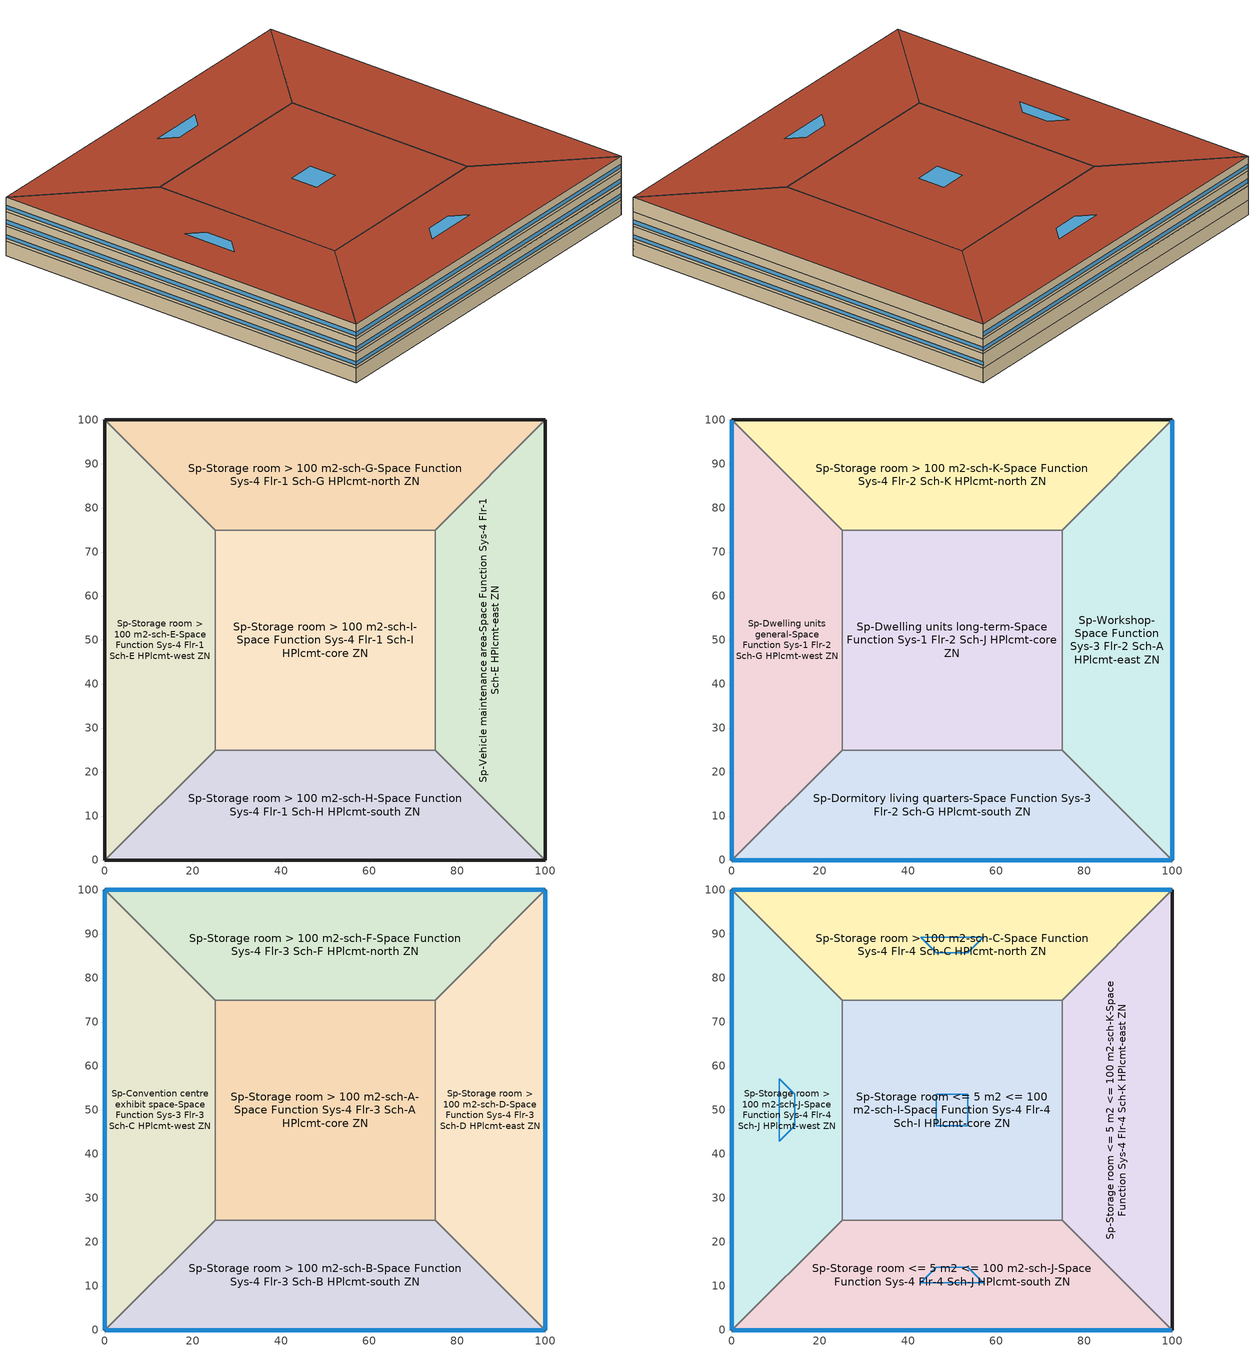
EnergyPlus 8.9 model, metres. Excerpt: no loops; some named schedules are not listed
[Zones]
Sp-Storage room > 100 m2-sch-E-Space Function Sys-4 Flr-1 Sch-E HPlcmt-west ZN
 floor ground (BTAP-Grnd-Floor-Mass:U-0.757): 0,0 0,100 25,75 25,25 z0
 wall ground (BTAP-Grnd-Wall-Mass:U-0.284): 0,100 0,0 z0:3.8
 wall to Sp-Storage room > 100 m2-sch-G-Space Function Sys-4 Flr-1 Sch-G HPlcmt-north ZN (BTAP-Int-Wall): 25,75 0,100 z0:3.8
 wall to Sp-Storage room > 100 m2-sch-I-Space Function Sys-4 Flr-1 Sch-I HPlcmt-core ZN (BTAP-Int-Wall): 25,25 25,75 z0:3.8
 wall to Sp-Storage room > 100 m2-sch-H-Space Function Sys-4 Flr-1 Sch-H HPlcmt-south ZN (BTAP-Int-Wall): 0,0 25,25 z0:3.8
Sp-Storage room > 100 m2-sch-G-Space Function Sys-4 Flr-1 Sch-G HPlcmt-north ZN
 floor ground (BTAP-Grnd-Floor-Mass:U-0.757): 0,100 100,100 75,75 25,75 z0
 wall to Sp-Storage room > 100 m2-sch-I-Space Function Sys-4 Flr-1 Sch-I HPlcmt-core ZN (BTAP-Int-Wall): 25,75 75,75 z0:3.8
 wall ground (BTAP-Grnd-Wall-Mass:U-0.284): 100,100 0,100 z0:3.8
 wall to Sp-Vehicle maintenance area-Space Function Sys-4 Flr-1 Sch-E HPlcmt-east ZN (BTAP-Int-Wall): 75,75 100,100 z0:3.8
Sp-Storage room > 100 m2-sch-H-Space Function Sys-4 Flr-1 Sch-H HPlcmt-south ZN
 floor ground (BTAP-Grnd-Floor-Mass:U-0.757): 100,0 0,0 25,25 75,25 z0
 wall ground (BTAP-Grnd-Wall-Mass:U-0.284): 0,0 100,0 z0:3.8
 wall to Sp-Storage room > 100 m2-sch-I-Space Function Sys-4 Flr-1 Sch-I HPlcmt-core ZN (BTAP-Int-Wall): 75,25 25,25 z0:3.8
 wall to Sp-Vehicle maintenance area-Space Function Sys-4 Flr-1 Sch-E HPlcmt-east ZN (BTAP-Int-Wall): 100,0 75,25 z0:3.8
Sp-Storage room > 100 m2-sch-I-Space Function Sys-4 Flr-1 Sch-I HPlcmt-core ZN
 floor ground (BTAP-Grnd-Floor-Mass:U-0.757): 25,25 25,75 75,75 75,25 z0
 wall to Sp-Vehicle maintenance area-Space Function Sys-4 Flr-1 Sch-E HPlcmt-east ZN (BTAP-Int-Wall): 75,25 75,75 z0:3.8
Sp-Vehicle maintenance area-Space Function Sys-4 Flr-1 Sch-E HPlcmt-east ZN
 floor ground (BTAP-Grnd-Floor-Mass:U-0.757): 100,100 100,0 75,25 75,75 z0
 wall ground (BTAP-Grnd-Wall-Mass:U-0.284): 100,0 100,100 z0:3.8
Sp-Dormitory living quarters-Space Function Sys-3 Flr-2 Sch-G HPlcmt-south ZN
 floor to Sp-Storage room > 100 m2-sch-H-Space Function Sys-4 Flr-1 Sch-H HPlcmt-south ZN (BTAP-Int-Floor): 100,0 0,0 25,25 75,25 z3.8
 wall outside (BTAP-Ext-Wall-Mass:U-0.21): 0,0 100,0 z3.8:7.6
 wall to Sp-Dwelling units general-Space Function Sys-1 Flr-2 Sch-G HPlcmt-west ZN (BTAP-Int-Wall): 25,25 0,0 z3.8:7.6
 wall to Sp-Dwelling units long-term-Space Function Sys-1 Flr-2 Sch-J HPlcmt-core ZN (BTAP-Int-Wall): 75,25 25,25 z3.8:7.6
 wall to Sp-Workshop-Space Function Sys-3 Flr-2 Sch-A HPlcmt-east ZN (BTAP-Int-Wall): 100,0 75,25 z3.8:7.6
 window (BTAP-Ext-FixedWindow:U=0.190 SHGC=0.600): 0.03,0 99.97,0 z4.56:5.51
Sp-Dwelling units general-Space Function Sys-1 Flr-2 Sch-G HPlcmt-west ZN
 floor to Sp-Storage room > 100 m2-sch-E-Space Function Sys-4 Flr-1 Sch-E HPlcmt-west ZN (BTAP-Int-Floor): 0,0 0,100 25,75 25,25 z3.8
 wall outside (BTAP-Ext-Wall-Mass:U-0.21): 0,100 0,0 z3.8:7.6
 wall to Sp-Storage room > 100 m2-sch-K-Space Function Sys-4 Flr-2 Sch-K HPlcmt-north ZN (BTAP-Int-Wall): 25,75 0,100 z3.8:7.6
 wall to Sp-Dwelling units long-term-Space Function Sys-1 Flr-2 Sch-J HPlcmt-core ZN (BTAP-Int-Wall): 25,25 25,75 z3.8:7.6
 window (BTAP-Ext-FixedWindow:U=0.190 SHGC=0.600): 0,99.97 0,0.03 z4.56:5.51
Sp-Dwelling units long-term-Space Function Sys-1 Flr-2 Sch-J HPlcmt-core ZN
 floor to Sp-Storage room > 100 m2-sch-I-Space Function Sys-4 Flr-1 Sch-I HPlcmt-core ZN (BTAP-Int-Floor): 25,25 25,75 75,75 75,25 z3.8
 wall to Sp-Storage room > 100 m2-sch-K-Space Function Sys-4 Flr-2 Sch-K HPlcmt-north ZN (BTAP-Int-Wall): 75,75 25,75 z3.8:7.6
 wall to Sp-Workshop-Space Function Sys-3 Flr-2 Sch-A HPlcmt-east ZN (BTAP-Int-Wall): 75,25 75,75 z3.8:7.6
Sp-Storage room > 100 m2-sch-K-Space Function Sys-4 Flr-2 Sch-K HPlcmt-north ZN
 floor to Sp-Storage room > 100 m2-sch-G-Space Function Sys-4 Flr-1 Sch-G HPlcmt-north ZN (BTAP-Int-Floor): 0,100 100,100 75,75 25,75 z3.8
 wall outside (BTAP-Ext-Wall-Mass:U-0.21): 100,100 0,100 z3.8:7.6
 wall to Sp-Workshop-Space Function Sys-3 Flr-2 Sch-A HPlcmt-east ZN (BTAP-Int-Wall): 75,75 100,100 z3.8:7.6
Sp-Workshop-Space Function Sys-3 Flr-2 Sch-A HPlcmt-east ZN
 floor to Sp-Vehicle maintenance area-Space Function Sys-4 Flr-1 Sch-E HPlcmt-east ZN (BTAP-Int-Floor): 100,100 100,0 75,25 75,75 z3.8
 wall outside (BTAP-Ext-Wall-Mass:U-0.21): 100,0 100,100 z3.8:7.6
 window (BTAP-Ext-FixedWindow:U=0.190 SHGC=0.600): 100,0.03 100,99.97 z4.56:5.51
Sp-Convention centre exhibit space-Space Function Sys-3 Flr-3 Sch-C HPlcmt-west ZN
 floor to Sp-Dwelling units general-Space Function Sys-1 Flr-2 Sch-G HPlcmt-west ZN (BTAP-Int-Floor): 0,0 0,100 25,75 25,25 z7.6
 wall outside (BTAP-Ext-Wall-Mass:U-0.21): 0,100 0,0 z7.6:11.4
 wall to Sp-Storage room > 100 m2-sch-F-Space Function Sys-4 Flr-3 Sch-F HPlcmt-north ZN (BTAP-Int-Wall): 25,75 0,100 z7.6:11.4
 wall to Sp-Storage room > 100 m2-sch-A-Space Function Sys-4 Flr-3 Sch-A HPlcmt-core ZN (BTAP-Int-Wall): 25,25 25,75 z7.6:11.4
 wall to Sp-Storage room > 100 m2-sch-B-Space Function Sys-4 Flr-3 Sch-B HPlcmt-south ZN (BTAP-Int-Wall): 0,0 25,25 z7.6:11.4
 window (BTAP-Ext-FixedWindow:U=0.190 SHGC=0.600): 0,99.97 0,0.03 z8.36:9.31
Sp-Storage room > 100 m2-sch-A-Space Function Sys-4 Flr-3 Sch-A HPlcmt-core ZN
 floor to Sp-Dwelling units long-term-Space Function Sys-1 Flr-2 Sch-J HPlcmt-core ZN (BTAP-Int-Floor): 25,25 25,75 75,75 75,25 z7.6
 wall to Sp-Storage room > 100 m2-sch-F-Space Function Sys-4 Flr-3 Sch-F HPlcmt-north ZN (BTAP-Int-Wall): 75,75 25,75 z7.6:11.4
 wall to Sp-Storage room > 100 m2-sch-D-Space Function Sys-4 Flr-3 Sch-D HPlcmt-east ZN (BTAP-Int-Wall): 75,25 75,75 z7.6:11.4
 wall to Sp-Storage room > 100 m2-sch-B-Space Function Sys-4 Flr-3 Sch-B HPlcmt-south ZN (BTAP-Int-Wall): 25,25 75,25 z7.6:11.4
Sp-Storage room > 100 m2-sch-B-Space Function Sys-4 Flr-3 Sch-B HPlcmt-south ZN
 floor to Sp-Dormitory living quarters-Space Function Sys-3 Flr-2 Sch-G HPlcmt-south ZN (BTAP-Int-Floor): 100,0 0,0 25,25 75,25 z7.6
 wall outside (BTAP-Ext-Wall-Mass:U-0.21): 0,0 100,0 z7.6:11.4
 wall to Sp-Storage room > 100 m2-sch-D-Space Function Sys-4 Flr-3 Sch-D HPlcmt-east ZN (BTAP-Int-Wall): 100,0 75,25 z7.6:11.4
 window (BTAP-Ext-FixedWindow:U=0.190 SHGC=0.600): 0.03,0 99.97,0 z8.36:9.31
Sp-Storage room > 100 m2-sch-D-Space Function Sys-4 Flr-3 Sch-D HPlcmt-east ZN
 floor to Sp-Workshop-Space Function Sys-3 Flr-2 Sch-A HPlcmt-east ZN (BTAP-Int-Floor): 100,100 100,0 75,25 75,75 z7.6
 wall outside (BTAP-Ext-Wall-Mass:U-0.21): 100,0 100,100 z7.6:11.4
 wall to Sp-Storage room > 100 m2-sch-F-Space Function Sys-4 Flr-3 Sch-F HPlcmt-north ZN (BTAP-Int-Wall): 100,100 75,75 z7.6:11.4
 window (BTAP-Ext-FixedWindow:U=0.190 SHGC=0.600): 100,0.03 100,99.97 z8.36:9.31
Sp-Storage room > 100 m2-sch-F-Space Function Sys-4 Flr-3 Sch-F HPlcmt-north ZN
 floor to Sp-Storage room > 100 m2-sch-K-Space Function Sys-4 Flr-2 Sch-K HPlcmt-north ZN (BTAP-Int-Floor): 0,100 100,100 75,75 25,75 z7.6
 wall outside (BTAP-Ext-Wall-Mass:U-0.21): 100,100 0,100 z7.6:11.4
 window (BTAP-Ext-FixedWindow:U=0.190 SHGC=0.600): 99.97,100 0.03,100 z8.36:9.31
Sp-Storage room <= 5 m2 <= 100 m2-sch-I-Space Function Sys-4 Flr-4 Sch-I HPlcmt-core ZN
 floor to Sp-Storage room > 100 m2-sch-A-Space Function Sys-4 Flr-3 Sch-A HPlcmt-core ZN (BTAP-Int-Floor): 25,25 25,75 75,75 75,25 z11.4
 wall to Sp-Storage room > 100 m2-sch-J-Space Function Sys-4 Flr-4 Sch-J HPlcmt-west ZN (BTAP-Int-Wall): 25,75 25,25 z11.4:15.2
 wall to Sp-Storage room > 100 m2-sch-C-Space Function Sys-4 Flr-4 Sch-C HPlcmt-north ZN (BTAP-Int-Wall): 75,75 25,75 z11.4:15.2
 wall to Sp-Storage room <= 5 m2 <= 100 m2-sch-K-Space Function Sys-4 Flr-4 Sch-K HPlcmt-east ZN (BTAP-Int-Wall): 75,25 75,75 z11.4:15.2
 wall to Sp-Storage room <= 5 m2 <= 100 m2-sch-J-Space Function Sys-4 Flr-4 Sch-J HPlcmt-south ZN (BTAP-Int-Wall): 25,25 75,25 z11.4:15.2
 roof outside (BTAP-Ext-Roof-Metal:U-0.138): 75,25 75,75 25,75 25,25 z15.2
 skylight (BTAP-Ext-Skylights:U=0.190 SHGC=0.600): 53.54,46.46 53.54,53.54 46.46,53.54 46.46,46.46 z15.2
Sp-Storage room <= 5 m2 <= 100 m2-sch-J-Space Function Sys-4 Flr-4 Sch-J HPlcmt-south ZN
 floor to Sp-Storage room > 100 m2-sch-B-Space Function Sys-4 Flr-3 Sch-B HPlcmt-south ZN (BTAP-Int-Floor): 100,0 0,0 25,25 75,25 z11.4
 wall outside (BTAP-Ext-Wall-Mass:U-0.21): 0,0 100,0 z11.4:15.2
 wall to Sp-Storage room > 100 m2-sch-J-Space Function Sys-4 Flr-4 Sch-J HPlcmt-west ZN (BTAP-Int-Wall): 25,25 0,0 z11.4:15.2
 wall to Sp-Storage room <= 5 m2 <= 100 m2-sch-K-Space Function Sys-4 Flr-4 Sch-K HPlcmt-east ZN (BTAP-Int-Wall): 100,0 75,25 z11.4:15.2
 window (BTAP-Ext-FixedWindow:U=0.190 SHGC=0.600): 0.03,0 99.97,0 z12.16:13.11
 roof outside (BTAP-Ext-Roof-Metal:U-0.138): 75,25 25,25 0,0 100,0 z15.2
 skylight (BTAP-Ext-Skylights:U=0.190 SHGC=0.600): 53.54,14.27 46.46,14.27 42.93,10.73 57.07,10.73 z15.2
Sp-Storage room <= 5 m2 <= 100 m2-sch-K-Space Function Sys-4 Flr-4 Sch-K HPlcmt-east ZN
 floor to Sp-Storage room > 100 m2-sch-D-Space Function Sys-4 Flr-3 Sch-D HPlcmt-east ZN (BTAP-Int-Floor): 100,100 100,0 75,25 75,75 z11.4
 wall outside (BTAP-Ext-Wall-Mass:U-0.21): 100,0 100,100 z11.4:15.2
 wall to Sp-Storage room > 100 m2-sch-C-Space Function Sys-4 Flr-4 Sch-C HPlcmt-north ZN (BTAP-Int-Wall): 100,100 75,75 z11.4:15.2
 roof outside (BTAP-Ext-Roof-Metal:U-0.138): 75,75 75,25 100,0 100,100 z15.2
Sp-Storage room > 100 m2-sch-C-Space Function Sys-4 Flr-4 Sch-C HPlcmt-north ZN
 floor to Sp-Storage room > 100 m2-sch-F-Space Function Sys-4 Flr-3 Sch-F HPlcmt-north ZN (BTAP-Int-Floor): 0,100 100,100 75,75 25,75 z11.4
 wall outside (BTAP-Ext-Wall-Mass:U-0.21): 100,100 0,100 z11.4:15.2
 wall to Sp-Storage room > 100 m2-sch-J-Space Function Sys-4 Flr-4 Sch-J HPlcmt-west ZN (BTAP-Int-Wall): 0,100 25,75 z11.4:15.2
 window (BTAP-Ext-FixedWindow:U=0.190 SHGC=0.600): 99.97,100 0.03,100 z12.16:13.11
 roof outside (BTAP-Ext-Roof-Metal:U-0.138): 25,75 75,75 100,100 0,100 z15.2
 skylight (BTAP-Ext-Skylights:U=0.190 SHGC=0.600): 46.46,85.73 53.54,85.73 57.07,89.27 42.93,89.27 z15.2
Sp-Storage room > 100 m2-sch-J-Space Function Sys-4 Flr-4 Sch-J HPlcmt-west ZN
 floor to Sp-Convention centre exhibit space-Space Function Sys-3 Flr-3 Sch-C HPlcmt-west ZN (BTAP-Int-Floor): 0,0 0,100 25,75 25,25 z11.4
 wall outside (BTAP-Ext-Wall-Mass:U-0.21): 0,100 0,0 z11.4:15.2
 window (BTAP-Ext-FixedWindow:U=0.190 SHGC=0.600): 0,99.97 0,0.03 z12.16:13.11
 roof outside (BTAP-Ext-Roof-Metal:U-0.138): 25,25 25,75 0,100 0,0 z15.2
 skylight (BTAP-Ext-Skylights:U=0.190 SHGC=0.600): 14.27,46.46 14.27,53.54 10.73,57.07 10.73,42.93 z15.2
[Building]
Building 1
[Site:Location]
Fort McMurray AP_AB_CAN: Latitude {deg}=56.653; Longitude {deg}=-111.223; Time Zone {hr}=-7; Elevation {m}=369.1
[Site:GroundTemperature:BuildingSurface]
19.527, 19.502, 19.536, 19.598, 20.002, 21.64, 22.225, 22.375, 21.449, 20.121, 19.802, 19.633
[Site:WaterMainsTemperature]
Calculation Method=Correlation; Annual Average Outdoor Air Temperature {C}=1.875; Maximum Difference In Monthly Average Outdoor Air Temperatures {deltaC}=34.4
[SizingPeriod:DesignDay] Day of Month=21; Dry-Bulb Temperature Range Modifier Type=DefaultMultipliers; Humidity Condition Type=Wetbulb; Barometric Pressure {Pa}=96969; Rain Indicator=No; Snow Indicator=No; Daylight Saving Time Indicator=No
Name | Month | Day Type | Maximum Dry-Bulb Temperature {C} | Daily Dry-Bulb Temperature Range {deltaC} | Wetbulb or DewPoint at Maximum Dry-Bulb {C} | Wind Speed {m/s} | Wind Direction {deg} | Solar Model Indicator | ASHRAE Clear Sky Optical Depth for Beam Irradiance (taub) | ASHRAE Clear Sky Optical Depth for Diffuse Irradiance (taud) | Sky Clearness
Fort McMurray AP Ann Clg .4% Condns DB=>MWB | 7 | SummerDesignDay | 28.9 | 12.4 | 17.8 | 3.7 | 250 | ASHRAETau | 0.377 | 2.403
Fort McMurray AP Ann Htg 99.6% Condns DB | 1 | WinterDesignDay | -36.2 | 0 | -36.2 | 1 | 90 | ASHRAEClearSky |  |  | 0
[Material] Thermal Absorptance=0.9
Name | Roughness | Thickness {m} | Conductivity {W/m-K} | Density {kg/m3} | Specific Heat {J/kg-K} | Solar Absorptance | Visible Absorptance
1/2IN Gypsum 1 | Smooth | 0.0127 | 0.16 | 784.9 | 830 | 0.4 | 0.4
100mm Normalweight concrete floor 1 | MediumSmooth | 0.1016 | 2.31 | 2322 | 832 | 0.7 | 0.7
1IN Stucco 1 | Smooth | 0.0253 | 0.6918 | 1858 | 837 | 0.7 | 0.92
6 in. Normalweight Concrete Floor 1; 6 in. Normalweight Concrete Floor 2 | MediumRough | 0.1524 | 2.31 | 2322 | 832 | 0.7 | 0.7
8IN CONCRETE HW RefBldg 1 | Rough | 0.2032 | 1.311 | 2240 | 836.8 | 0.7 | 0.7
G01 13mm gypsum board 1 | Smooth | 0.0127 | 0.16 | 800 | 1090 | 0.7 | 0.5
Metal Roof Surface 1 | Smooth | 0.0008 | 45.28 | 7824 | 500 | 0.7 | 0.7
[Material:NoMass] Roughness=Smooth; Thermal Absorptance=0.9; Solar Absorptance=0.7
Name | Thermal Resistance {m2-K/W} | Visible Absorptance
Typical Carpet Pad | 0.21648 | 0.8
Typical Carpet Pad 2 | 1.25503 | 0.8
Typical Carpet Pad 3 | 3.45515 | 0.8
Typical Insulation 2 | 4.49096 | 0.7
Typical Insulation 3 | 7.24636 | 0.7
[WindowMaterial:SimpleGlazingSystem]
SimpleGlazing:U=0.190 SHGC=0.600: U-Factor {W/m2-K}=1.9; Solar Heat Gain Coefficient=0.6; Visible Transmittance=0.21
[Construction]
BTAP-Ext-FixedWindow:U=0.190 SHGC=0.600; BTAP-Ext-Skylights:U=0.190 SHGC=0.600: SimpleGlazing:U=0.190 SHGC=0.600
BTAP-Ext-Roof-Metal:U-0.138: Metal Roof Surface 1, Typical Insulation 3
BTAP-Ext-Wall-Mass:U-0.21: 1IN Stucco 1, 8IN CONCRETE HW RefBldg 1, Typical Insulation 2, 1/2IN Gypsum 1
BTAP-Grnd-Floor-Mass:U-0.757: 6 in. Normalweight Concrete Floor 1, Typical Carpet Pad 2
BTAP-Grnd-Wall-Mass:U-0.284: 6 in. Normalweight Concrete Floor 2, Typical Carpet Pad 3
BTAP-Int-Floor: 100mm Normalweight concrete floor 1, Typical Carpet Pad
BTAP-Int-Wall: G01 13mm gypsum board 1, G01 13mm gypsum board 1
[Zone]
Sp-Convention centre exhibit space-Space Function Sys-3 Flr-3 Sch-C HPlcmt-west ZN; Sp-Dormitory living quarters-Space Function Sys-3 Flr-2 Sch-G HPlcmt-south ZN; Sp-Dwelling units general-Space Function Sys-1 Flr-2 Sch-G HPlcmt-west ZN; Sp-Dwelling units long-term-Space Function Sys-1 Flr-2 Sch-J HPlcmt-core ZN; Sp-Storage room <= 5 m2 <= 100 m2-sch-I-Space Function Sys-4 Flr-4 Sch-I HPlcmt-core ZN; Sp-Storage room <= 5 m2 <= 100 m2-sch-J-Space Function Sys-4 Flr-4 Sch-J HPlcmt-south ZN; Sp-Storage room <= 5 m2 <= 100 m2-sch-K-Space Function Sys-4 Flr-4 Sch-K HPlcmt-east ZN; Sp-Storage room > 100 m2-sch-A-Space Function Sys-4 Flr-3 Sch-A HPlcmt-core ZN; Sp-Storage room > 100 m2-sch-B-Space Function Sys-4 Flr-3 Sch-B HPlcmt-south ZN; Sp-Storage room > 100 m2-sch-C-Space Function Sys-4 Flr-4 Sch-C HPlcmt-north ZN; Sp-Storage room > 100 m2-sch-D-Space Function Sys-4 Flr-3 Sch-D HPlcmt-east ZN; Sp-Storage room > 100 m2-sch-E-Space Function Sys-4 Flr-1 Sch-E HPlcmt-west ZN; Sp-Storage room > 100 m2-sch-F-Space Function Sys-4 Flr-3 Sch-F HPlcmt-north ZN; Sp-Storage room > 100 m2-sch-G-Space Function Sys-4 Flr-1 Sch-G HPlcmt-north ZN; Sp-Storage room > 100 m2-sch-H-Space Function Sys-4 Flr-1 Sch-H HPlcmt-south ZN; Sp-Storage room > 100 m2-sch-I-Space Function Sys-4 Flr-1 Sch-I HPlcmt-core ZN; Sp-Storage room > 100 m2-sch-J-Space Function Sys-4 Flr-4 Sch-J HPlcmt-west ZN; Sp-Storage room > 100 m2-sch-K-Space Function Sys-4 Flr-2 Sch-K HPlcmt-north ZN; Sp-Vehicle maintenance area-Space Function Sys-4 Flr-1 Sch-E HPlcmt-east ZN; Sp-Workshop-Space Function Sys-3 Flr-2 Sch-A HPlcmt-east ZN
[ZoneInfiltration:DesignFlowRate] Schedule=Always On Discrete; Design Flow Rate Calculation Method=Flow/ExteriorArea; Flow per Exterior Surface Area {m3/s-m2}=0.00025; Constant Term Coefficient=0; Temperature Term Coefficient=0; Velocity Term Coefficient=0.224; Velocity Squared Term Coefficient=0
Name | Zone or ZoneList
Convention centre exhibit space-Space Function Infiltration | Sp-Convention centre exhibit space-Space Function Sys-3 Flr-3 Sch-C HPlcmt-west ZN
Dormitory living quarters-Space Function Infiltration | Sp-Dormitory living quarters-Space Function Sys-3 Flr-2 Sch-G HPlcmt-south ZN
Dwelling units general-Space Function Infiltration | Sp-Dwelling units general-Space Function Sys-1 Flr-2 Sch-G HPlcmt-west ZN
Storage room <= 5 m2 <= 100 m2-sch-I-Space Function Infiltration | Sp-Storage room <= 5 m2 <= 100 m2-sch-I-Space Function Sys-4 Flr-4 Sch-I HPlcmt-core ZN
Storage room <= 5 m2 <= 100 m2-sch-J-Space Function Infiltration | Sp-Storage room <= 5 m2 <= 100 m2-sch-J-Space Function Sys-4 Flr-4 Sch-J HPlcmt-south ZN
Storage room <= 5 m2 <= 100 m2-sch-K-Space Function Infiltration | Sp-Storage room <= 5 m2 <= 100 m2-sch-K-Space Function Sys-4 Flr-4 Sch-K HPlcmt-east ZN
Storage room > 100 m2-sch-B-Space Function Infiltration | Sp-Storage room > 100 m2-sch-B-Space Function Sys-4 Flr-3 Sch-B HPlcmt-south ZN
Storage room > 100 m2-sch-C-Space Function Infiltration | Sp-Storage room > 100 m2-sch-C-Space Function Sys-4 Flr-4 Sch-C HPlcmt-north ZN
Storage room > 100 m2-sch-D-Space Function Infiltration | Sp-Storage room > 100 m2-sch-D-Space Function Sys-4 Flr-3 Sch-D HPlcmt-east ZN
Storage room > 100 m2-sch-F-Space Function Infiltration | Sp-Storage room > 100 m2-sch-F-Space Function Sys-4 Flr-3 Sch-F HPlcmt-north ZN
Storage room > 100 m2-sch-J-Space Function Infiltration | Sp-Storage room > 100 m2-sch-J-Space Function Sys-4 Flr-4 Sch-J HPlcmt-west ZN
Storage room > 100 m2-sch-K-Space Function Infiltration | Sp-Storage room > 100 m2-sch-K-Space Function Sys-4 Flr-2 Sch-K HPlcmt-north ZN
Workshop-Space Function Infiltration | Sp-Workshop-Space Function Sys-3 Flr-2 Sch-A HPlcmt-east ZN
[AvailabilityManager:NightCycle] Applicability Schedule=Always On Discrete; Control Type=CycleOnAny; Thermostat Tolerance {deltaC}=1; Cycling Run Time Control Type=FixedRunTime; Cycling Run Time {s}=3600
Name | Fan Schedule
Availability Manager Night Cycle 1 | Sys_1_Make-up air unit Occ Sch
Availability Manager Night Cycle 2 | Sys_3_PSZ Sp-Convention centre exhibit space-Space Function Sys-3 Flr-3 Sch-C HPlcmt-west ZN Occ Sch
Availability Manager Night Cycle 3 | Sys_3_PSZ Sp-Dormitory living quarters-Space Function Sys-3 Flr-2 Sch-G HPlcmt-south ZN Occ Sch
Availability Manager Night Cycle 4 | Sys_3_PSZ Sp-Workshop-Space Function Sys-3 Flr-2 Sch-A HPlcmt-east ZN Occ Sch
Availability Manager Night Cycle 5 | Sys_4_PSZ_Sp-Storage room <= 5 m2 <= 100 m2-sch-I-Space Function Sys-4 Flr-4 Sch-I HPlcmt-core ZN Occ Sch
Availability Manager Night Cycle 6 | Sys_4_PSZ_Sp-Storage room <= 5 m2 <= 100 m2-sch-J-Space Function Sys-4 Flr-4 Sch-J HPlcmt-south ZN Occ Sch
Availability Manager Night Cycle 7 | Sys_4_PSZ_Sp-Storage room <= 5 m2 <= 100 m2-sch-K-Space Function Sys-4 Flr-4 Sch-K HPlcmt-east ZN Occ Sch
Availability Manager Night Cycle 8 | Sys_4_PSZ_Sp-Storage room > 100 m2-sch-A-Space Function Sys-4 Flr-3 Sch-A HPlcmt-core ZN Occ Sch
Availability Manager Night Cycle 9 | Sys_4_PSZ_Sp-Storage room > 100 m2-sch-B-Space Function Sys-4 Flr-3 Sch-B HPlcmt-south ZN Occ Sch
Availability Manager Night Cycle 10 | Sys_4_PSZ_Sp-Storage room > 100 m2-sch-C-Space Function Sys-4 Flr-4 Sch-C HPlcmt-north ZN Occ Sch
Availability Manager Night Cycle 11 | Sys_4_PSZ_Sp-Storage room > 100 m2-sch-D-Space Function Sys-4 Flr-3 Sch-D HPlcmt-east ZN Occ Sch
Availability Manager Night Cycle 12 | Sys_4_PSZ_Sp-Storage room > 100 m2-sch-E-Space Function Sys-4 Flr-1 Sch-E HPlcmt-west ZN Occ Sch
Availability Manager Night Cycle 13 | Sys_4_PSZ_Sp-Storage room > 100 m2-sch-F-Space Function Sys-4 Flr-3 Sch-F HPlcmt-north ZN Occ Sch
Availability Manager Night Cycle 14 | Sys_4_PSZ_Sp-Storage room > 100 m2-sch-G-Space Function Sys-4 Flr-1 Sch-G HPlcmt-north ZN Occ Sch
Availability Manager Night Cycle 15 | Sys_4_PSZ_Sp-Storage room > 100 m2-sch-H-Space Function Sys-4 Flr-1 Sch-H HPlcmt-south ZN Occ Sch
Availability Manager Night Cycle 16 | Sys_4_PSZ_Sp-Storage room > 100 m2-sch-I-Space Function Sys-4 Flr-1 Sch-I HPlcmt-core ZN Occ Sch
Availability Manager Night Cycle 17 | Sys_4_PSZ_Sp-Storage room > 100 m2-sch-J-Space Function Sys-4 Flr-4 Sch-J HPlcmt-west ZN Occ Sch
Availability Manager Night Cycle 18 | Sys_4_PSZ_Sp-Storage room > 100 m2-sch-K-Space Function Sys-4 Flr-2 Sch-K HPlcmt-north ZN Occ Sch
Availability Manager Night Cycle 19 | Sys_4_PSZ_Sp-Vehicle maintenance area-Space Function Sys-4 Flr-1 Sch-E HPlcmt-east ZN Occ Sch
[AvailabilityManager:Scheduled] Schedule=Always On Discrete
Air Loop HVAC Outdoor Air System 1 Availability Manager; Air Loop HVAC Outdoor Air System 4 Availability Manager; Air Loop HVAC Outdoor Air System 2 Availability Manager; Air Loop HVAC Outdoor Air System 3 Availability Manager; Air Loop HVAC Outdoor Air System 18 Availability Manager; Air Loop HVAC Outdoor Air System 17 Availability Manager; Air Loop HVAC Outdoor Air System 19 Availability Manager; Air Loop HVAC Outdoor Air System 11 Availability Manager; Air Loop HVAC Outdoor Air System 12 Availability Manager; Air Loop HVAC Outdoor Air System 15 Availability Manager; Air Loop HVAC Outdoor Air System 13 Availability Manager; Air Loop HVAC Outdoor Air System 8 Availability Manager; Air Loop HVAC Outdoor Air System 14 Availability Manager; Air Loop HVAC Outdoor Air System 5 Availability Manager; Air Loop HVAC Outdoor Air System 9 Availability Manager; Air Loop HVAC Outdoor Air System 6 Availability Manager; Air Loop HVAC Outdoor Air System 16 Availability Manager; Air Loop HVAC Outdoor Air System 10 Availability Manager; Air Loop HVAC Outdoor Air System 7 Availability Manager
[Schedule:Week:Daily]
Sys_3_PSZ Sp-Convention centre exhibit space-Space Function Sys-3 Flr-3 Sch-C HPlcmt-west ZN Occ Sch Week Rule - Jan1-Dec31: Sys_3_PSZ Sp-Convention centre exhibit space-Space Function Sys-3 Flr-3 Sch-C HPlcmt-west ZN Occ Sch Sunday, Sys_3_PSZ Sp-Convention centre exhibit space-Space Function Sys-3 Flr-3 Sch-C HPlcmt-west ZN Occ Sch Monday, Sys_3_PSZ Sp-Convention centre exhibit space-Space Function Sys-3 Flr-3 Sch-C HPlcmt-west ZN Occ Sch Tuesday, Sys_3_PSZ Sp-Convention centre exhibit space-Space Function Sys-3 Flr-3 Sch-C HPlcmt-west ZN Occ Sch Wednesday, Sys_3_PSZ Sp-Convention centre exhibit space-Space Function Sys-3 Flr-3 Sch-C HPlcmt-west ZN Occ Sch Thursday, Sys_3_PSZ Sp-Convention centre exhibit space-Space Function Sys-3 Flr-3 Sch-C HPlcmt-west ZN Occ Sch Friday, Sys_3_PSZ Sp-Convention centre exhibit space-Space Function Sys-3 Flr-3 Sch-C HPlcmt-west ZN Occ Sch Saturday, Sys_3_PSZ Sp-Convention centre exhibit space-Space Function Sys-3 Flr-3 Sch-C HPlcmt-west ZN Occ Sch Default, Sys_3_PSZ Sp-Convention centre exhibit space-Space Function Sys-3 Flr-3 Sch-C HPlcmt-west ZN Occ Sch Summer Design Day, Sys_3_PSZ Sp-Convention centre exhibit space-Space Function Sys-3 Flr-3 Sch-C HPlcmt-west ZN Occ Sch Winter Design Day, Sys_3_PSZ Sp-Convention centre exhibit space-Space Function Sys-3 Flr-3 Sch-C HPlcmt-west ZN Occ Sch Default, Sys_3_PSZ Sp-Convention centre exhibit space-Space Function Sys-3 Flr-3 Sch-C HPlcmt-west ZN Occ Sch Default
Sys_3_PSZ Sp-Dormitory living quarters-Space Function Sys-3 Flr-2 Sch-G HPlcmt-south ZN Occ Sch Week Rule - Jan1-Dec31: Sys_3_PSZ Sp-Dormitory living quarters-Space Function Sys-3 Flr-2 Sch-G HPlcmt-south ZN Occ Sch Sunday, Sys_3_PSZ Sp-Dormitory living quarters-Space Function Sys-3 Flr-2 Sch-G HPlcmt-south ZN Occ Sch Monday, Sys_3_PSZ Sp-Dormitory living quarters-Space Function Sys-3 Flr-2 Sch-G HPlcmt-south ZN Occ Sch Tuesday, Sys_3_PSZ Sp-Dormitory living quarters-Space Function Sys-3 Flr-2 Sch-G HPlcmt-south ZN Occ Sch Wednesday, Sys_3_PSZ Sp-Dormitory living quarters-Space Function Sys-3 Flr-2 Sch-G HPlcmt-south ZN Occ Sch Thursday, Sys_3_PSZ Sp-Dormitory living quarters-Space Function Sys-3 Flr-2 Sch-G HPlcmt-south ZN Occ Sch Friday, Sys_3_PSZ Sp-Dormitory living quarters-Space Function Sys-3 Flr-2 Sch-G HPlcmt-south ZN Occ Sch Saturday, Sys_3_PSZ Sp-Dormitory living quarters-Space Function Sys-3 Flr-2 Sch-G HPlcmt-south ZN Occ Sch Default, Sys_3_PSZ Sp-Dormitory living quarters-Space Function Sys-3 Flr-2 Sch-G HPlcmt-south ZN Occ Sch Summer Design Day, Sys_3_PSZ Sp-Dormitory living quarters-Space Function Sys-3 Flr-2 Sch-G HPlcmt-south ZN Occ Sch Winter Design Day, Sys_3_PSZ Sp-Dormitory living quarters-Space Function Sys-3 Flr-2 Sch-G HPlcmt-south ZN Occ Sch Default, Sys_3_PSZ Sp-Dormitory living quarters-Space Function Sys-3 Flr-2 Sch-G HPlcmt-south ZN Occ Sch Default
Sys_1_Make-up air unit Occ Sch Week Rule - Jan1-Dec31: Sys_1_Make-up air unit Occ Sch Sunday, Sys_1_Make-up air unit Occ Sch Monday, Sys_1_Make-up air unit Occ Sch Tuesday, Sys_1_Make-up air unit Occ Sch Wednesday, Sys_1_Make-up air unit Occ Sch Thursday, Sys_1_Make-up air unit Occ Sch Friday, Sys_1_Make-up air unit Occ Sch Saturday, Sys_1_Make-up air unit Occ Sch Default, Sys_1_Make-up air unit Occ Sch Summer Design Day, Sys_1_Make-up air unit Occ Sch Winter Design Day, Sys_1_Make-up air unit Occ Sch Default, Sys_1_Make-up air unit Occ Sch Default
Sys_4_PSZ_Sp-Storage room <= 5 m2 <= 100 m2-sch-I-Space Function Sys-4 Flr-4 Sch-I HPlcmt-core ZN Occ Sch Week Rule - Jan1-Dec31: Sys_4_PSZ_Sp-Storage room <= 5 m2 <= 100 m2-sch-I-Space Function Sys-4 Flr-4 Sch-I HPlcmt-core ZN Occ Sch Sunday, Sys_4_PSZ_Sp-Storage room <= 5 m2 <= 100 m2-sch-I-Space Function Sys-4 Flr-4 Sch-I HPlcmt-core ZN Occ Sch Monday, Sys_4_PSZ_Sp-Storage room <= 5 m2 <= 100 m2-sch-I-Space Function Sys-4 Flr-4 Sch-I HPlcmt-core ZN Occ Sch Tuesday, Sys_4_PSZ_Sp-Storage room <= 5 m2 <= 100 m2-sch-I-Space Function Sys-4 Flr-4 Sch-I HPlcmt-core ZN Occ Sch Wednesday, Sys_4_PSZ_Sp-Storage room <= 5 m2 <= 100 m2-sch-I-Space Function Sys-4 Flr-4 Sch-I HPlcmt-core ZN Occ Sch Thursday, Sys_4_PSZ_Sp-Storage room <= 5 m2 <= 100 m2-sch-I-Space Function Sys-4 Flr-4 Sch-I HPlcmt-core ZN Occ Sch Friday, Sys_4_PSZ_Sp-Storage room <= 5 m2 <= 100 m2-sch-I-Space Function Sys-4 Flr-4 Sch-I HPlcmt-core ZN Occ Sch Saturday, Sys_4_PSZ_Sp-Storage room <= 5 m2 <= 100 m2-sch-I-Space Function Sys-4 Flr-4 Sch-I HPlcmt-core ZN Occ Sch Default, Sys_4_PSZ_Sp-Storage room <= 5 m2 <= 100 m2-sch-I-Space Function Sys-4 Flr-4 Sch-I HPlcmt-core ZN Occ Sch Summer Design Day, Sys_4_PSZ_Sp-Storage room <= 5 m2 <= 100 m2-sch-I-Space Function Sys-4 Flr-4 Sch-I HPlcmt-core ZN Occ Sch Winter Design Day, Sys_4_PSZ_Sp-Storage room <= 5 m2 <= 100 m2-sch-I-Space Function Sys-4 Flr-4 Sch-I HPlcmt-core ZN Occ Sch Default, Sys_4_PSZ_Sp-Storage room <= 5 m2 <= 100 m2-sch-I-Space Function Sys-4 Flr-4 Sch-I HPlcmt-core ZN Occ Sch Default
Sys_4_PSZ_Sp-Storage room <= 5 m2 <= 100 m2-sch-J-Space Function Sys-4 Flr-4 Sch-J HPlcmt-south ZN Occ Sch Week Rule - Jan1-Dec31: Sys_4_PSZ_Sp-Storage room <= 5 m2 <= 100 m2-sch-J-Space Function Sys-4 Flr-4 Sch-J HPlcmt-south ZN Occ Sch Sunday, Sys_4_PSZ_Sp-Storage room <= 5 m2 <= 100 m2-sch-J-Space Function Sys-4 Flr-4 Sch-J HPlcmt-south ZN Occ Sch Monday, Sys_4_PSZ_Sp-Storage room <= 5 m2 <= 100 m2-sch-J-Space Function Sys-4 Flr-4 Sch-J HPlcmt-south ZN Occ Sch Tuesday, Sys_4_PSZ_Sp-Storage room <= 5 m2 <= 100 m2-sch-J-Space Function Sys-4 Flr-4 Sch-J HPlcmt-south ZN Occ Sch Wednesday, Sys_4_PSZ_Sp-Storage room <= 5 m2 <= 100 m2-sch-J-Space Function Sys-4 Flr-4 Sch-J HPlcmt-south ZN Occ Sch Thursday, Sys_4_PSZ_Sp-Storage room <= 5 m2 <= 100 m2-sch-J-Space Function Sys-4 Flr-4 Sch-J HPlcmt-south ZN Occ Sch Friday, Sys_4_PSZ_Sp-Storage room <= 5 m2 <= 100 m2-sch-J-Space Function Sys-4 Flr-4 Sch-J HPlcmt-south ZN Occ Sch Saturday, Sys_4_PSZ_Sp-Storage room <= 5 m2 <= 100 m2-sch-J-Space Function Sys-4 Flr-4 Sch-J HPlcmt-south ZN Occ Sch Default, Sys_4_PSZ_Sp-Storage room <= 5 m2 <= 100 m2-sch-J-Space Function Sys-4 Flr-4 Sch-J HPlcmt-south ZN Occ Sch Summer Design Day, Sys_4_PSZ_Sp-Storage room <= 5 m2 <= 100 m2-sch-J-Space Function Sys-4 Flr-4 Sch-J HPlcmt-south ZN Occ Sch Winter Design Day, Sys_4_PSZ_Sp-Storage room <= 5 m2 <= 100 m2-sch-J-Space Function Sys-4 Flr-4 Sch-J HPlcmt-south ZN Occ Sch Default, Sys_4_PSZ_Sp-Storage room <= 5 m2 <= 100 m2-sch-J-Space Function Sys-4 Flr-4 Sch-J HPlcmt-south ZN Occ Sch Default
Sys_4_PSZ_Sp-Storage room <= 5 m2 <= 100 m2-sch-K-Space Function Sys-4 Flr-4 Sch-K HPlcmt-east ZN Occ Sch Week Rule - Jan1-Dec31: Sys_4_PSZ_Sp-Storage room <= 5 m2 <= 100 m2-sch-K-Space Function Sys-4 Flr-4 Sch-K HPlcmt-east ZN Occ Sch Sunday, Sys_4_PSZ_Sp-Storage room <= 5 m2 <= 100 m2-sch-K-Space Function Sys-4 Flr-4 Sch-K HPlcmt-east ZN Occ Sch Monday, Sys_4_PSZ_Sp-Storage room <= 5 m2 <= 100 m2-sch-K-Space Function Sys-4 Flr-4 Sch-K HPlcmt-east ZN Occ Sch Tuesday, Sys_4_PSZ_Sp-Storage room <= 5 m2 <= 100 m2-sch-K-Space Function Sys-4 Flr-4 Sch-K HPlcmt-east ZN Occ Sch Wednesday, Sys_4_PSZ_Sp-Storage room <= 5 m2 <= 100 m2-sch-K-Space Function Sys-4 Flr-4 Sch-K HPlcmt-east ZN Occ Sch Thursday, Sys_4_PSZ_Sp-Storage room <= 5 m2 <= 100 m2-sch-K-Space Function Sys-4 Flr-4 Sch-K HPlcmt-east ZN Occ Sch Friday, Sys_4_PSZ_Sp-Storage room <= 5 m2 <= 100 m2-sch-K-Space Function Sys-4 Flr-4 Sch-K HPlcmt-east ZN Occ Sch Saturday, Sys_4_PSZ_Sp-Storage room <= 5 m2 <= 100 m2-sch-K-Space Function Sys-4 Flr-4 Sch-K HPlcmt-east ZN Occ Sch Default, Sys_4_PSZ_Sp-Storage room <= 5 m2 <= 100 m2-sch-K-Space Function Sys-4 Flr-4 Sch-K HPlcmt-east ZN Occ Sch Summer Design Day, Sys_4_PSZ_Sp-Storage room <= 5 m2 <= 100 m2-sch-K-Space Function Sys-4 Flr-4 Sch-K HPlcmt-east ZN Occ Sch Winter Design Day, Sys_4_PSZ_Sp-Storage room <= 5 m2 <= 100 m2-sch-K-Space Function Sys-4 Flr-4 Sch-K HPlcmt-east ZN Occ Sch Default, Sys_4_PSZ_Sp-Storage room <= 5 m2 <= 100 m2-sch-K-Space Function Sys-4 Flr-4 Sch-K HPlcmt-east ZN Occ Sch Default
Sys_4_PSZ_Sp-Storage room > 100 m2-sch-A-Space Function Sys-4 Flr-3 Sch-A HPlcmt-core ZN Occ Sch Week Rule - Jan1-Dec31: Sys_4_PSZ_Sp-Storage room > 100 m2-sch-A-Space Function Sys-4 Flr-3 Sch-A HPlcmt-core ZN Occ Sch Sunday, Sys_4_PSZ_Sp-Storage room > 100 m2-sch-A-Space Function Sys-4 Flr-3 Sch-A HPlcmt-core ZN Occ Sch Monday, Sys_4_PSZ_Sp-Storage room > 100 m2-sch-A-Space Function Sys-4 Flr-3 Sch-A HPlcmt-core ZN Occ Sch Tuesday, Sys_4_PSZ_Sp-Storage room > 100 m2-sch-A-Space Function Sys-4 Flr-3 Sch-A HPlcmt-core ZN Occ Sch Wednesday, Sys_4_PSZ_Sp-Storage room > 100 m2-sch-A-Space Function Sys-4 Flr-3 Sch-A HPlcmt-core ZN Occ Sch Thursday, Sys_4_PSZ_Sp-Storage room > 100 m2-sch-A-Space Function Sys-4 Flr-3 Sch-A HPlcmt-core ZN Occ Sch Friday, Sys_4_PSZ_Sp-Storage room > 100 m2-sch-A-Space Function Sys-4 Flr-3 Sch-A HPlcmt-core ZN Occ Sch Saturday, Sys_4_PSZ_Sp-Storage room > 100 m2-sch-A-Space Function Sys-4 Flr-3 Sch-A HPlcmt-core ZN Occ Sch Default, Sys_4_PSZ_Sp-Storage room > 100 m2-sch-A-Space Function Sys-4 Flr-3 Sch-A HPlcmt-core ZN Occ Sch Summer Design Day, Sys_4_PSZ_Sp-Storage room > 100 m2-sch-A-Space Function Sys-4 Flr-3 Sch-A HPlcmt-core ZN Occ Sch Winter Design Day, Sys_4_PSZ_Sp-Storage room > 100 m2-sch-A-Space Function Sys-4 Flr-3 Sch-A HPlcmt-core ZN Occ Sch Default, Sys_4_PSZ_Sp-Storage room > 100 m2-sch-A-Space Function Sys-4 Flr-3 Sch-A HPlcmt-core ZN Occ Sch Default
Sys_4_PSZ_Sp-Storage room > 100 m2-sch-B-Space Function Sys-4 Flr-3 Sch-B HPlcmt-south ZN Occ Sch Week Rule - Jan1-Dec31: Sys_4_PSZ_Sp-Storage room > 100 m2-sch-B-Space Function Sys-4 Flr-3 Sch-B HPlcmt-south ZN Occ Sch Sunday, Sys_4_PSZ_Sp-Storage room > 100 m2-sch-B-Space Function Sys-4 Flr-3 Sch-B HPlcmt-south ZN Occ Sch Monday, Sys_4_PSZ_Sp-Storage room > 100 m2-sch-B-Space Function Sys-4 Flr-3 Sch-B HPlcmt-south ZN Occ Sch Tuesday, Sys_4_PSZ_Sp-Storage room > 100 m2-sch-B-Space Function Sys-4 Flr-3 Sch-B HPlcmt-south ZN Occ Sch Wednesday, Sys_4_PSZ_Sp-Storage room > 100 m2-sch-B-Space Function Sys-4 Flr-3 Sch-B HPlcmt-south ZN Occ Sch Thursday, Sys_4_PSZ_Sp-Storage room > 100 m2-sch-B-Space Function Sys-4 Flr-3 Sch-B HPlcmt-south ZN Occ Sch Friday, Sys_4_PSZ_Sp-Storage room > 100 m2-sch-B-Space Function Sys-4 Flr-3 Sch-B HPlcmt-south ZN Occ Sch Saturday, Sys_4_PSZ_Sp-Storage room > 100 m2-sch-B-Space Function Sys-4 Flr-3 Sch-B HPlcmt-south ZN Occ Sch Default, Sys_4_PSZ_Sp-Storage room > 100 m2-sch-B-Space Function Sys-4 Flr-3 Sch-B HPlcmt-south ZN Occ Sch Summer Design Day, Sys_4_PSZ_Sp-Storage room > 100 m2-sch-B-Space Function Sys-4 Flr-3 Sch-B HPlcmt-south ZN Occ Sch Winter Design Day, Sys_4_PSZ_Sp-Storage room > 100 m2-sch-B-Space Function Sys-4 Flr-3 Sch-B HPlcmt-south ZN Occ Sch Default, Sys_4_PSZ_Sp-Storage room > 100 m2-sch-B-Space Function Sys-4 Flr-3 Sch-B HPlcmt-south ZN Occ Sch Default
Sys_4_PSZ_Sp-Storage room > 100 m2-sch-C-Space Function Sys-4 Flr-4 Sch-C HPlcmt-north ZN Occ Sch Week Rule - Jan1-Dec31: Sys_4_PSZ_Sp-Storage room > 100 m2-sch-C-Space Function Sys-4 Flr-4 Sch-C HPlcmt-north ZN Occ Sch Sunday, Sys_4_PSZ_Sp-Storage room > 100 m2-sch-C-Space Function Sys-4 Flr-4 Sch-C HPlcmt-north ZN Occ Sch Monday, Sys_4_PSZ_Sp-Storage room > 100 m2-sch-C-Space Function Sys-4 Flr-4 Sch-C HPlcmt-north ZN Occ Sch Tuesday, Sys_4_PSZ_Sp-Storage room > 100 m2-sch-C-Space Function Sys-4 Flr-4 Sch-C HPlcmt-north ZN Occ Sch Wednesday, Sys_4_PSZ_Sp-Storage room > 100 m2-sch-C-Space Function Sys-4 Flr-4 Sch-C HPlcmt-north ZN Occ Sch Thursday, Sys_4_PSZ_Sp-Storage room > 100 m2-sch-C-Space Function Sys-4 Flr-4 Sch-C HPlcmt-north ZN Occ Sch Friday, Sys_4_PSZ_Sp-Storage room > 100 m2-sch-C-Space Function Sys-4 Flr-4 Sch-C HPlcmt-north ZN Occ Sch Saturday, Sys_4_PSZ_Sp-Storage room > 100 m2-sch-C-Space Function Sys-4 Flr-4 Sch-C HPlcmt-north ZN Occ Sch Default, Sys_4_PSZ_Sp-Storage room > 100 m2-sch-C-Space Function Sys-4 Flr-4 Sch-C HPlcmt-north ZN Occ Sch Summer Design Day, Sys_4_PSZ_Sp-Storage room > 100 m2-sch-C-Space Function Sys-4 Flr-4 Sch-C HPlcmt-north ZN Occ Sch Winter Design Day, Sys_4_PSZ_Sp-Storage room > 100 m2-sch-C-Space Function Sys-4 Flr-4 Sch-C HPlcmt-north ZN Occ Sch Default, Sys_4_PSZ_Sp-Storage room > 100 m2-sch-C-Space Function Sys-4 Flr-4 Sch-C HPlcmt-north ZN Occ Sch Default
Sys_4_PSZ_Sp-Storage room > 100 m2-sch-D-Space Function Sys-4 Flr-3 Sch-D HPlcmt-east ZN Occ Sch Week Rule - Jan1-Dec31: Sys_4_PSZ_Sp-Storage room > 100 m2-sch-D-Space Function Sys-4 Flr-3 Sch-D HPlcmt-east ZN Occ Sch Sunday, Sys_4_PSZ_Sp-Storage room > 100 m2-sch-D-Space Function Sys-4 Flr-3 Sch-D HPlcmt-east ZN Occ Sch Monday, Sys_4_PSZ_Sp-Storage room > 100 m2-sch-D-Space Function Sys-4 Flr-3 Sch-D HPlcmt-east ZN Occ Sch Tuesday, Sys_4_PSZ_Sp-Storage room > 100 m2-sch-D-Space Function Sys-4 Flr-3 Sch-D HPlcmt-east ZN Occ Sch Wednesday, Sys_4_PSZ_Sp-Storage room > 100 m2-sch-D-Space Function Sys-4 Flr-3 Sch-D HPlcmt-east ZN Occ Sch Thursday, Sys_4_PSZ_Sp-Storage room > 100 m2-sch-D-Space Function Sys-4 Flr-3 Sch-D HPlcmt-east ZN Occ Sch Friday, Sys_4_PSZ_Sp-Storage room > 100 m2-sch-D-Space Function Sys-4 Flr-3 Sch-D HPlcmt-east ZN Occ Sch Saturday, Sys_4_PSZ_Sp-Storage room > 100 m2-sch-D-Space Function Sys-4 Flr-3 Sch-D HPlcmt-east ZN Occ Sch Default, Sys_4_PSZ_Sp-Storage room > 100 m2-sch-D-Space Function Sys-4 Flr-3 Sch-D HPlcmt-east ZN Occ Sch Summer Design Day, Sys_4_PSZ_Sp-Storage room > 100 m2-sch-D-Space Function Sys-4 Flr-3 Sch-D HPlcmt-east ZN Occ Sch Winter Design Day, Sys_4_PSZ_Sp-Storage room > 100 m2-sch-D-Space Function Sys-4 Flr-3 Sch-D HPlcmt-east ZN Occ Sch Default, Sys_4_PSZ_Sp-Storage room > 100 m2-sch-D-Space Function Sys-4 Flr-3 Sch-D HPlcmt-east ZN Occ Sch Default
Sys_4_PSZ_Sp-Storage room > 100 m2-sch-E-Space Function Sys-4 Flr-1 Sch-E HPlcmt-west ZN Occ Sch Week Rule - Jan1-Dec31: Sys_4_PSZ_Sp-Storage room > 100 m2-sch-E-Space Function Sys-4 Flr-1 Sch-E HPlcmt-west ZN Occ Sch Sunday, Sys_4_PSZ_Sp-Storage room > 100 m2-sch-E-Space Function Sys-4 Flr-1 Sch-E HPlcmt-west ZN Occ Sch Monday, Sys_4_PSZ_Sp-Storage room > 100 m2-sch-E-Space Function Sys-4 Flr-1 Sch-E HPlcmt-west ZN Occ Sch Tuesday, Sys_4_PSZ_Sp-Storage room > 100 m2-sch-E-Space Function Sys-4 Flr-1 Sch-E HPlcmt-west ZN Occ Sch Wednesday, Sys_4_PSZ_Sp-Storage room > 100 m2-sch-E-Space Function Sys-4 Flr-1 Sch-E HPlcmt-west ZN Occ Sch Thursday, Sys_4_PSZ_Sp-Storage room > 100 m2-sch-E-Space Function Sys-4 Flr-1 Sch-E HPlcmt-west ZN Occ Sch Friday, Sys_4_PSZ_Sp-Storage room > 100 m2-sch-E-Space Function Sys-4 Flr-1 Sch-E HPlcmt-west ZN Occ Sch Saturday, Sys_4_PSZ_Sp-Storage room > 100 m2-sch-E-Space Function Sys-4 Flr-1 Sch-E HPlcmt-west ZN Occ Sch Default, Sys_4_PSZ_Sp-Storage room > 100 m2-sch-E-Space Function Sys-4 Flr-1 Sch-E HPlcmt-west ZN Occ Sch Summer Design Day, Sys_4_PSZ_Sp-Storage room > 100 m2-sch-E-Space Function Sys-4 Flr-1 Sch-E HPlcmt-west ZN Occ Sch Winter Design Day, Sys_4_PSZ_Sp-Storage room > 100 m2-sch-E-Space Function Sys-4 Flr-1 Sch-E HPlcmt-west ZN Occ Sch Default, Sys_4_PSZ_Sp-Storage room > 100 m2-sch-E-Space Function Sys-4 Flr-1 Sch-E HPlcmt-west ZN Occ Sch Default
Sys_4_PSZ_Sp-Storage room > 100 m2-sch-F-Space Function Sys-4 Flr-3 Sch-F HPlcmt-north ZN Occ Sch Week Rule - Jan1-Dec31: Sys_4_PSZ_Sp-Storage room > 100 m2-sch-F-Space Function Sys-4 Flr-3 Sch-F HPlcmt-north ZN Occ Sch Sunday, Sys_4_PSZ_Sp-Storage room > 100 m2-sch-F-Space Function Sys-4 Flr-3 Sch-F HPlcmt-north ZN Occ Sch Monday, Sys_4_PSZ_Sp-Storage room > 100 m2-sch-F-Space Function Sys-4 Flr-3 Sch-F HPlcmt-north ZN Occ Sch Tuesday, Sys_4_PSZ_Sp-Storage room > 100 m2-sch-F-Space Function Sys-4 Flr-3 Sch-F HPlcmt-north ZN Occ Sch Wednesday, Sys_4_PSZ_Sp-Storage room > 100 m2-sch-F-Space Function Sys-4 Flr-3 Sch-F HPlcmt-north ZN Occ Sch Thursday, Sys_4_PSZ_Sp-Storage room > 100 m2-sch-F-Space Function Sys-4 Flr-3 Sch-F HPlcmt-north ZN Occ Sch Friday, Sys_4_PSZ_Sp-Storage room > 100 m2-sch-F-Space Function Sys-4 Flr-3 Sch-F HPlcmt-north ZN Occ Sch Saturday, Sys_4_PSZ_Sp-Storage room > 100 m2-sch-F-Space Function Sys-4 Flr-3 Sch-F HPlcmt-north ZN Occ Sch Default, Sys_4_PSZ_Sp-Storage room > 100 m2-sch-F-Space Function Sys-4 Flr-3 Sch-F HPlcmt-north ZN Occ Sch Summer Design Day, Sys_4_PSZ_Sp-Storage room > 100 m2-sch-F-Space Function Sys-4 Flr-3 Sch-F HPlcmt-north ZN Occ Sch Winter Design Day, Sys_4_PSZ_Sp-Storage room > 100 m2-sch-F-Space Function Sys-4 Flr-3 Sch-F HPlcmt-north ZN Occ Sch Default, Sys_4_PSZ_Sp-Storage room > 100 m2-sch-F-Space Function Sys-4 Flr-3 Sch-F HPlcmt-north ZN Occ Sch Default
Sys_3_PSZ Sp-Workshop-Space Function Sys-3 Flr-2 Sch-A HPlcmt-east ZN Occ Sch Week Rule - Jan1-Dec31: Sys_3_PSZ Sp-Workshop-Space Function Sys-3 Flr-2 Sch-A HPlcmt-east ZN Occ Sch Sunday, Sys_3_PSZ Sp-Workshop-Space Function Sys-3 Flr-2 Sch-A HPlcmt-east ZN Occ Sch Monday, Sys_3_PSZ Sp-Workshop-Space Function Sys-3 Flr-2 Sch-A HPlcmt-east ZN Occ Sch Tuesday, Sys_3_PSZ Sp-Workshop-Space Function Sys-3 Flr-2 Sch-A HPlcmt-east ZN Occ Sch Wednesday, Sys_3_PSZ Sp-Workshop-Space Function Sys-3 Flr-2 Sch-A HPlcmt-east ZN Occ Sch Thursday, Sys_3_PSZ Sp-Workshop-Space Function Sys-3 Flr-2 Sch-A HPlcmt-east ZN Occ Sch Friday, Sys_3_PSZ Sp-Workshop-Space Function Sys-3 Flr-2 Sch-A HPlcmt-east ZN Occ Sch Saturday, Sys_3_PSZ Sp-Workshop-Space Function Sys-3 Flr-2 Sch-A HPlcmt-east ZN Occ Sch Default, Sys_3_PSZ Sp-Workshop-Space Function Sys-3 Flr-2 Sch-A HPlcmt-east ZN Occ Sch Summer Design Day, Sys_3_PSZ Sp-Workshop-Space Function Sys-3 Flr-2 Sch-A HPlcmt-east ZN Occ Sch Winter Design Day, Sys_3_PSZ Sp-Workshop-Space Function Sys-3 Flr-2 Sch-A HPlcmt-east ZN Occ Sch Default, Sys_3_PSZ Sp-Workshop-Space Function Sys-3 Flr-2 Sch-A HPlcmt-east ZN Occ Sch Default
[Schedule:Year]
Sys_3_PSZ Sp-Convention centre exhibit space-Space Function Sys-3 Flr-3 Sch-C HPlcmt-west ZN Occ Sch: Sys_3_PSZ Sp-Convention centre exhibit space-Space Function Sys-3 Flr-3 Sch-C HPlcmt-west ZN Occ Sch Week Rule - Jan1-Dec31, 1, 1, 12, 31
Sys_3_PSZ Sp-Dormitory living quarters-Space Function Sys-3 Flr-2 Sch-G HPlcmt-south ZN Occ Sch: Sys_3_PSZ Sp-Dormitory living quarters-Space Function Sys-3 Flr-2 Sch-G HPlcmt-south ZN Occ Sch Week Rule - Jan1-Dec31, 1, 1, 12, 31
Sys_1_Make-up air unit Occ Sch: Sys_1_Make-up air unit Occ Sch Week Rule - Jan1-Dec31, 1, 1, 12, 31
Sys_4_PSZ_Sp-Storage room <= 5 m2 <= 100 m2-sch-I-Space Function Sys-4 Flr-4 Sch-I HPlcmt-core ZN Occ Sch: Sys_4_PSZ_Sp-Storage room <= 5 m2 <= 100 m2-sch-I-Space Function Sys-4 Flr-4 Sch-I HPlcmt-core ZN Occ Sch Week Rule - Jan1-Dec31, 1, 1, 12, 31
Sys_4_PSZ_Sp-Storage room <= 5 m2 <= 100 m2-sch-J-Space Function Sys-4 Flr-4 Sch-J HPlcmt-south ZN Occ Sch: Sys_4_PSZ_Sp-Storage room <= 5 m2 <= 100 m2-sch-J-Space Function Sys-4 Flr-4 Sch-J HPlcmt-south ZN Occ Sch Week Rule - Jan1-Dec31, 1, 1, 12, 31
Sys_4_PSZ_Sp-Storage room <= 5 m2 <= 100 m2-sch-K-Space Function Sys-4 Flr-4 Sch-K HPlcmt-east ZN Occ Sch: Sys_4_PSZ_Sp-Storage room <= 5 m2 <= 100 m2-sch-K-Space Function Sys-4 Flr-4 Sch-K HPlcmt-east ZN Occ Sch Week Rule - Jan1-Dec31, 1, 1, 12, 31
Sys_4_PSZ_Sp-Storage room > 100 m2-sch-A-Space Function Sys-4 Flr-3 Sch-A HPlcmt-core ZN Occ Sch: Sys_4_PSZ_Sp-Storage room > 100 m2-sch-A-Space Function Sys-4 Flr-3 Sch-A HPlcmt-core ZN Occ Sch Week Rule - Jan1-Dec31, 1, 1, 12, 31
Sys_4_PSZ_Sp-Storage room > 100 m2-sch-B-Space Function Sys-4 Flr-3 Sch-B HPlcmt-south ZN Occ Sch: Sys_4_PSZ_Sp-Storage room > 100 m2-sch-B-Space Function Sys-4 Flr-3 Sch-B HPlcmt-south ZN Occ Sch Week Rule - Jan1-Dec31, 1, 1, 12, 31
Sys_4_PSZ_Sp-Storage room > 100 m2-sch-C-Space Function Sys-4 Flr-4 Sch-C HPlcmt-north ZN Occ Sch: Sys_4_PSZ_Sp-Storage room > 100 m2-sch-C-Space Function Sys-4 Flr-4 Sch-C HPlcmt-north ZN Occ Sch Week Rule - Jan1-Dec31, 1, 1, 12, 31
Sys_4_PSZ_Sp-Storage room > 100 m2-sch-D-Space Function Sys-4 Flr-3 Sch-D HPlcmt-east ZN Occ Sch: Sys_4_PSZ_Sp-Storage room > 100 m2-sch-D-Space Function Sys-4 Flr-3 Sch-D HPlcmt-east ZN Occ Sch Week Rule - Jan1-Dec31, 1, 1, 12, 31
Sys_4_PSZ_Sp-Storage room > 100 m2-sch-E-Space Function Sys-4 Flr-1 Sch-E HPlcmt-west ZN Occ Sch: Sys_4_PSZ_Sp-Storage room > 100 m2-sch-E-Space Function Sys-4 Flr-1 Sch-E HPlcmt-west ZN Occ Sch Week Rule - Jan1-Dec31, 1, 1, 12, 31
Sys_4_PSZ_Sp-Storage room > 100 m2-sch-F-Space Function Sys-4 Flr-3 Sch-F HPlcmt-north ZN Occ Sch: Sys_4_PSZ_Sp-Storage room > 100 m2-sch-F-Space Function Sys-4 Flr-3 Sch-F HPlcmt-north ZN Occ Sch Week Rule - Jan1-Dec31, 1, 1, 12, 31
Sys_4_PSZ_Sp-Storage room > 100 m2-sch-G-Space Function Sys-4 Flr-1 Sch-G HPlcmt-north ZN Occ Sch: Sys_4_PSZ_Sp-Storage room > 100 m2-sch-G-Space Function Sys-4 Flr-1 Sch-G HPlcmt-north ZN Occ Sch Week Rule - Jan1-Dec31, 1, 1, 12, 31
Sys_4_PSZ_Sp-Storage room > 100 m2-sch-H-Space Function Sys-4 Flr-1 Sch-H HPlcmt-south ZN Occ Sch: Sys_4_PSZ_Sp-Storage room > 100 m2-sch-H-Space Function Sys-4 Flr-1 Sch-H HPlcmt-south ZN Occ Sch Week Rule - Jan1-Dec31, 1, 1, 12, 31
Sys_4_PSZ_Sp-Storage room > 100 m2-sch-I-Space Function Sys-4 Flr-1 Sch-I HPlcmt-core ZN Occ Sch: Sys_4_PSZ_Sp-Storage room > 100 m2-sch-I-Space Function Sys-4 Flr-1 Sch-I HPlcmt-core ZN Occ Sch Week Rule - Jan1-Dec31, 1, 1, 12, 31
Sys_4_PSZ_Sp-Storage room > 100 m2-sch-J-Space Function Sys-4 Flr-4 Sch-J HPlcmt-west ZN Occ Sch: Sys_4_PSZ_Sp-Storage room > 100 m2-sch-J-Space Function Sys-4 Flr-4 Sch-J HPlcmt-west ZN Occ Sch Week Rule - Jan1-Dec31, 1, 1, 12, 31
Sys_4_PSZ_Sp-Storage room > 100 m2-sch-K-Space Function Sys-4 Flr-2 Sch-K HPlcmt-north ZN Occ Sch: Sys_4_PSZ_Sp-Storage room > 100 m2-sch-K-Space Function Sys-4 Flr-2 Sch-K HPlcmt-north ZN Occ Sch Week Rule - Jan1-Dec31, 1, 1, 12, 31
Sys_4_PSZ_Sp-Vehicle maintenance area-Space Function Sys-4 Flr-1 Sch-E HPlcmt-east ZN Occ Sch: Sys_4_PSZ_Sp-Vehicle maintenance area-Space Function Sys-4 Flr-1 Sch-E HPlcmt-east ZN Occ Sch Week Rule - Jan1-Dec31, 1, 1, 12, 31
Sys_3_PSZ Sp-Workshop-Space Function Sys-3 Flr-2 Sch-A HPlcmt-east ZN Occ Sch: Sys_3_PSZ Sp-Workshop-Space Function Sys-3 Flr-2 Sch-A HPlcmt-east ZN Occ Sch Week Rule - Jan1-Dec31, 1, 1, 12, 31
[Schedule:Constant]
Always On Discrete: Hourly Value=1
